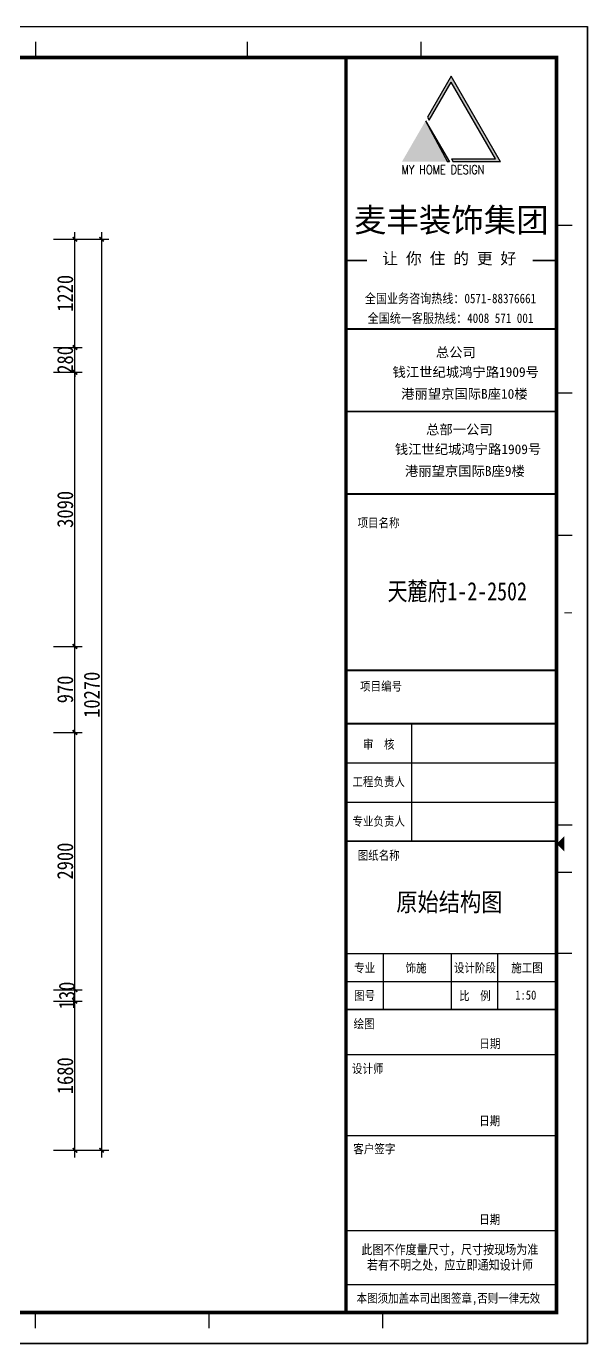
# Model space of a CAD drawing. Header units: millimetres. Extents: x 104198 to 1296755, y -81101 to 81453.
# Drawn here: x 691755 to 698079, y 66603 to 81453 of the extents above; entities that cross this region are included whole.
import ezdxf
from ezdxf.enums import TextEntityAlignment as Align

# ---------------------------------------------------------------- set-up
doc = ezdxf.new("R2010")
doc.units = ezdxf.units.MM
doc.header["$PDMODE"] = 3
doc.layers.get('Defpoints').update_dxf_attribs({"color": 250})
doc.layers.add('30-PL-平面文字说明', color=1, linetype='Continuous')
doc.layers.add('图纸图框', color=165, linetype='Continuous')
doc.styles.add('ROMANC', font='romanc.shx')
doc.styles.add('新宋体', font='', dxfattribs={"width": 0.85})
doc.styles.add('黑体', font='simhei.ttf', dxfattribs={"width": 0.7})
doc.styles.get('新宋体').set_extended_font_data('NSimSun')
doc.dimstyles.new('平面外部尺寸', dxfattribs={"dimtxt": 180, "dimasz": 50, "dimexe": 80, "dimexo": 60, "dimgap": 20, "dimtad": 1, "dimdec": 0, "dimtxsty": '新宋体', "dimblk": 'ARCHTICK', "dimcen": 2.5, "dimdle": 80, "dimclrd": 8, "dimclre": 8, "dimclrt": 1, "dimadec": 0, "dimazin": 0, "dimtfac": 1, "dimtdec": 0, "dimtix": 1, "dimtmove": 2, "dimatfit": 3, "dimldrblk": 'DOT', "dimfxl": 1, "dimarcsym": 0})

# ---------------------------------------------------------------- blocks, each defined once
blk = doc.blocks.new('A3图框')
at = {"layer": '图纸图框'}
for points in [[(741989, -364681), (741722, -365143), (741741, -365177), (741989, -364748), (742487, -365611), (741992, -365611), (742011, -365644), (742545, -365644)], [(741700, -365182), (741433, -365644), (741967, -365644)]]:
    blk.add_hatch(color=165, dxfattribs=at).paths.add_polyline_path(points)
at = {"layer": '图纸图框', "color": 165}
for p, q in [((722525, -364118), (743525, -364118)), ((722525, -364118), (743525, -364118)), ((722525, -364118), (743525, -364118)), ((722525, -364118), (743525, -364118)), ((722525, -364118), (743525, -364118)), ((722525, -364118), (743525, -364118)), ((722525, -364118), (743525, -364118)), ((743525, -378968), (743525, -364118)), ((743525, -378968), (743525, -364118)), ((743525, -378968), (743525, -364118)), ((743525, -378968), (743525, -364118)), ((743525, -378968), (743525, -364118)), ((743525, -378968), (743525, -364118)), ((743525, -378968), (743525, -364118)), ((743525, -378968), (743525, -364118)), ((743525, -378968), (743525, -364118)), ((743525, -378968), (743525, -364118)), ((743525, -378968), (743525, -364118)), ((743525, -378968), (743525, -364118)), ((743525, -378968), (743525, -364118)), ((743525, -378968), (743525, -364118)), ((743525, -378968), (743525, -364118)), ((743525, -378968), (743525, -364118)), ((743525, -378968), (743525, -364118)), ((743525, -378968), (743525, -364118)), ((743525, -378968), (743525, -364118)), ((743525, -378968), (743525, -364118)), ((743525, -378968), (743525, -364118)), ((743525, -378968), (743525, -364118)), ((743525, -378968), (743525, -364118)), ((743525, -378968), (743525, -364118)), ((743525, -378968), (743525, -364118)), ((743525, -378968), (743525, -364118)), ((743525, -378968), (743525, -364118)), ((737304, -364294), (737304, -364469)), ((739690, -364294), (739690, -364469)), ((741647, -364294), (741647, -364469)), ((741989, -364681), (741722, -365143)), ((742545, -365644), (741989, -364681)), ((741741, -365177), (741989, -364748)), ((742487, -365611), (741989, -364748)), ((741722, -365143), (741741, -365177)), ((741700, -365182), (741948, -365644)), ((741700, -365182), (741967, -365644)), ((741967, -365644), (741948, -365644)), ((741992, -365611), (742011, -365644)), ((741992, -365611), (742487, -365611)), ((742545, -365644), (742011, -365644)), ((743350, -366364), (743175, -366364)), ((743350, -368255), (743175, -368255)), ((743350, -369858), (743175, -369858)), ((740801, -371378), (743173, -371378)), ((743350, -373122), (743175, -373122)), ((743348, -373657), (743173, -373657)), ((740803, -374571), (743175, -374571)), ((741223, -374571), (741223, -375201)), ((741989, -374571), (741989, -375201)), ((742510, -374571), (742510, -375201)), ((743348, -374571), (743173, -374571)), ((740803, -374886), (743175, -374886)), ((740803, -375708), (743175, -375708)), ((740801, -376620), (743173, -376620)), ((740801, -376620), (743173, -376620)), ((740801, -376620), (743173, -376620)), ((740801, -377692), (743173, -377692)), ((740801, -377692), (743173, -377692)), ((740803, -377692), (743175, -377692)), ((740803, -378302), (743175, -378302)), ((737304, -378792), (737304, -378617)), ((739261, -378792), (739261, -378617)), ((741218, -378792), (741218, -378617)), ((722525, -378968), (743525, -378968)), ((722525, -378968), (743525, -378968)), ((722525, -378968), (743525, -378968)), ((722525, -378968), (743525, -378968)), ((722525, -378968), (743525, -378968))]:
    blk.add_line(p, q, dxfattribs=at)
at = {"layer": '图纸图框'}
for p, q in [((740801, -371378), (743173, -371378)), ((740803, -371980), (743175, -371980)), ((741539, -371980), (741539, -373304)), ((740803, -372422), (743175, -372422)), ((740803, -372422), (743175, -372422)), ((740803, -372863), (743175, -372863)), ((740803, -373304), (743175, -373304))]:
    blk.add_line(p, q, dxfattribs=at)
at = {"layer": '图纸图框', "color": 165, "const_width": 42}
blk.add_lwpolyline([(743175, -364469), (723400, -364469), (723400, -378617), (743175, -378617)], close=True, dxfattribs=at)
at = {"layer": '图纸图框', "color": 165}
for points, const_width in [([(740803, -364469), (740803, -378617)], 35), ([(740801, -367530), (743173, -367530)], 21), ([(740801, -368460), (743173, -368460)], 21), ([(740801, -369390), (743173, -369390)], 21), ([(743262, -370728), (743350, -370728)], 10.5), ([(740803, -375201), (743175, -375201)], 21)]:
    blk.add_lwpolyline(points, dxfattribs=dict(at, const_width=const_width))
at = {"layer": '图纸图框', "color": 8, "const_width": 17.2}
for points in [[(740808, -366758), (741039, -366758)], [(742907, -366758), (743157, -366758)]]:
    blk.add_lwpolyline(points, dxfattribs=at)
at = {"layer": '图纸图框', "const_width": 21}
for points in [[(740801, -371378), (743173, -371378)], [(740803, -371980), (743175, -371980)], [(740803, -373304), (743175, -373304)]]:
    blk.add_lwpolyline(points, dxfattribs=at)
at = {"layer": '图纸图框', "color": 165}
blk.add_solid([(743262, -373246), (743262, -373421), (743175, -373334)], dxfattribs=at)
at = {"color": 7, "style": '新宋体', "width": 0.85}
for s, p in [('全国业务咨询热线：0571-88376661', (741980, -367183)), ('全国统一客服热线：4008 571 001', (741980, -367405))]:
    blk.add_text(s, height=107.47, dxfattribs=at).set_placement(p, align=Align.MIDDLE)
at = {"color": 7, "char_height": 109.99, "attachment_point": 1}
for s, insert, width in [('{\\fSimHei|b0|i0|c134|p49;\\C0;总公司}', (741815, -367738), 567.27), ('{\\fSimHei|b0|i0|c134|p49;\\C0;钱江世纪城鸿宁路1909号}', (741327, -367960), 3695.58), ('{\\fSimHei|b0|i0|c134|p49;\\C0;港丽望京国际B座10楼\\C10; }', (741424, -368206), 3240.55), ('{\\fSimHei|b0|i0|c134|p49;\\C0;总部一公司}', (741705, -368608), 786.48), ('{\\fSimHei|b0|i0|c134|p49;\\C0;钱江世纪城鸿宁路1909号}', (741353, -368830), 3695.58), ('{\\fSimHei|b0|i0|c134|p49;\\C0;港丽望京国际B座9楼\\C10; }', (741467, -369076), 3240.55)]:
    blk.add_mtext(s, dxfattribs=dict(at, insert=insert, width=width))
at = {"layer": '图纸图框', "color": 165, "style": 'ROMANC', "width": 0.8}
blk.add_text('MY HOME DESIGN', height=100.12, dxfattribs=at).set_placement((741428, -365783))
at = {"layer": '图纸图框', "color": 7, "style": '黑体'}
for s, height, p in [('麦丰装饰集团', 268, (741989, -366297)), ('让 你 住 的 更 好', 130.24, (741966, -366732))]:
    blk.add_text(s, height=height, dxfattribs=at).set_placement(p, align=Align.MIDDLE)
at = {"layer": '图纸图框', "color": 7, "style": '新宋体', "width": 0.85}
for s, height, p in [('项目名称', 102, (741169, -369712)), ('项目编号', 102, (741198, -371554)), ('审  核', 102, (741171, -372209)), ('工程负责人', 102, (741171, -372631)), ('专业负责人', 102, (741171, -373077)), ('图纸名称', 102, (741171, -373461)), ('专业', 102, (741013, -374729)), ('饰施', 102, (741592, -374729)), ('设计阶段', 102, (742255, -374729)), ('施工图', 102, (742842, -374729)), ('图号', 102, (741013, -375044)), ('比  例', 102, (742255, -375044)), ('绘图', 102, (741006, -375359)), ('日期', 102, (742424, -375584)), ('设计师', 102, (741047, -375866)), ('日期', 102, (742422, -376455)), ('客户签字', 102, (741122, -376770)), ('日期', 102, (742422, -377567)), ('此图不作度量尺寸，尺寸按现场为准', 107.5, (741973, -377906)), ('若有不明之处，应立即通知设计师', 107.5, (741973, -378079)), ('本图须加盖本司出图签章,否则一律无效', 101.96, (741956, -378460))]:
    blk.add_text(s, height=height, dxfattribs=at).set_placement(p, align=Align.MIDDLE)
blk = doc.blocks.new('麦丰图框2017新')
at = {"layer": '图纸图框', "color": 165, "linetype": 'ByBlock', "lineweight": -2, "ltscale": 0.1}
blk.add_lwpolyline([(0, 297), (420, 297), (420, 0), (0, 0)], close=True, dxfattribs=at)
at = {"xscale": 0.02000000000000001, "yscale": 0.02000000000000001, "zscale": 0.02000000000000001}
blk.add_blockref('A3图框', (-14450.5, 7579.36), dxfattribs=at)
at = {"linetype": 'ByBlock', "ltscale": 9000, "style": '黑体', "width": 0.8}
blk.add_attdef('项目名称', text='', height=4.12, dxfattribs=at).set_placement((390.62, 167.58), align=Align.CENTER)
at = {"layer": '图纸图框', "color": 0, "linetype": 'ByBlock', "ltscale": 0.1, "style": '新宋体', "width": 0.85}
for tag, height, p in [('（00-00-000）', 3.75, (389.26, 143.49)), ('平面布置图', 4.13, (388.85, 99.63))]:
    blk.add_attdef(tag, text='', height=height, dxfattribs=at).set_placement(p, align=Align.MIDDLE)
at = {"layer": '图纸图框', "color": 0, "style": '新宋体', "width": 0.85}
for tag, p in [('P-01', (381.76, 78.3)), ('1:50', (406.06, 78.57))]:
    blk.add_attdef(tag, text='', height=2.06, dxfattribs=at).set_placement(p, align=Align.MIDDLE)
blk = doc.blocks.new('_ArchTick')
at = {"color": 2, "linetype": 'ByBlock', "const_width": 0.4}
blk.add_lwpolyline([(-0.5, -0.5), (0.5, 0.5)], dxfattribs=at)
blk = doc.blocks.new('*D328')
at = {"layer": '30-PL-平面文字说明', "color": 8, "lineweight": -2, "transparency": 16777216}
for p, q in [((692303, 68703), (692303, 70543)), ((692063, 70463), (692383, 70463)), ((692063, 68783), (692383, 68783))]:
    blk.add_line(p, q, dxfattribs=at)
at = {"layer": 'Defpoints', "color": 0, "transparency": 16777216}
for p in [(692003, 70463), (692303, 70463), (692003, 68783)]:
    blk.add_point(p, dxfattribs=at)
at = {"layer": '30-PL-平面文字说明', "color": 8, "lineweight": -2, "transparency": 16777216, "xscale": 50, "yscale": 50, "zscale": 50}
for p, rotation in [((692303, 70463), 90), ((692303, 68783), 270)]:
    blk.add_blockref('_ArchTick', p, dxfattribs=dict(at, rotation=rotation))
at = {"layer": '30-PL-平面文字说明', "color": 1, "transparency": 16777216, "insert": (692193, 69623), "char_height": 180, "attachment_point": 5, "rotation": 90, "style": '新宋体'}
blk.add_mtext('1680', dxfattribs=at)
blk = doc.blocks.new('_Dot')
at = {"color": 2, "linetype": 'ByBlock', "lineweight": -2}
blk.add_line((-0.5, 0), (-1, 0), dxfattribs=at)
at = {"color": 2, "linetype": 'ByBlock', "const_width": 0.5}
blk.add_lwpolyline([(-0.25, 0, 1), (0.25, 0, 1)], format="xyb", close=True, dxfattribs=at)
blk = doc.blocks.new('*D329')
at = {"layer": '30-PL-平面文字说明', "color": 8, "lineweight": -2, "transparency": 16777216}
for p, q in [((692063, 70593), (692383, 70593)), ((692303, 70383), (692303, 70673)), ((692063, 70463), (692383, 70463))]:
    blk.add_line(p, q, dxfattribs=at)
at = {"layer": 'Defpoints', "color": 0, "transparency": 16777216}
for p in [(692003, 70593), (692303, 70593), (692003, 70463)]:
    blk.add_point(p, dxfattribs=at)
at = {"layer": '30-PL-平面文字说明', "color": 8, "lineweight": -2, "transparency": 16777216, "xscale": 50, "yscale": 50, "zscale": 50}
for p, rotation in [((692303, 70593), 90), ((692303, 70463), 270)]:
    blk.add_blockref('_ArchTick', p, dxfattribs=dict(at, rotation=rotation))
at = {"layer": '30-PL-平面文字说明', "color": 1, "transparency": 16777216, "insert": (692212, 70528), "char_height": 180, "attachment_point": 5, "rotation": 90, "style": '新宋体'}
blk.add_mtext('130', dxfattribs=at)
blk = doc.blocks.new('*D330')
at = {"layer": '30-PL-平面文字说明', "color": 8, "lineweight": -2, "transparency": 16777216}
for p, q in [((692303, 70513), (692303, 73573)), ((692063, 73493), (692383, 73493)), ((692063, 70593), (692383, 70593))]:
    blk.add_line(p, q, dxfattribs=at)
at = {"layer": 'Defpoints', "color": 0, "transparency": 16777216}
for p in [(692003, 73493), (692303, 73493), (692003, 70593)]:
    blk.add_point(p, dxfattribs=at)
at = {"layer": '30-PL-平面文字说明', "color": 8, "lineweight": -2, "transparency": 16777216, "xscale": 50, "yscale": 50, "zscale": 50}
for p, rotation in [((692303, 73493), 90), ((692303, 70593), 270)]:
    blk.add_blockref('_ArchTick', p, dxfattribs=dict(at, rotation=rotation))
at = {"layer": '30-PL-平面文字说明', "color": 1, "transparency": 16777216, "insert": (692193, 72043), "char_height": 180, "attachment_point": 5, "rotation": 90, "style": '新宋体'}
blk.add_mtext('2900', dxfattribs=at)
blk = doc.blocks.new('*D331')
at = {"layer": '30-PL-平面文字说明', "color": 8, "lineweight": -2, "transparency": 16777216}
for p, q in [((692063, 74463), (692383, 74463)), ((692303, 73413), (692303, 74543)), ((692063, 73493), (692383, 73493))]:
    blk.add_line(p, q, dxfattribs=at)
at = {"layer": 'Defpoints', "color": 0, "transparency": 16777216}
for p in [(692003, 74463), (692303, 74463), (692003, 73493)]:
    blk.add_point(p, dxfattribs=at)
at = {"layer": '30-PL-平面文字说明', "color": 8, "lineweight": -2, "transparency": 16777216, "xscale": 50, "yscale": 50, "zscale": 50}
for p, rotation in [((692303, 74463), 90), ((692303, 73493), 270)]:
    blk.add_blockref('_ArchTick', p, dxfattribs=dict(at, rotation=rotation))
at = {"layer": '30-PL-平面文字说明', "color": 1, "transparency": 16777216, "insert": (692193, 73978), "char_height": 180, "attachment_point": 5, "rotation": 90, "style": '新宋体'}
blk.add_mtext('970', dxfattribs=at)
blk = doc.blocks.new('*D332')
at = {"layer": '30-PL-平面文字说明', "color": 8, "lineweight": -2, "transparency": 16777216}
for p, q in [((692063, 77553), (692383, 77553)), ((692303, 74383), (692303, 77633)), ((692063, 74463), (692383, 74463))]:
    blk.add_line(p, q, dxfattribs=at)
at = {"layer": 'Defpoints', "color": 0, "transparency": 16777216}
for p in [(692003, 77553), (692303, 77553), (692003, 74463)]:
    blk.add_point(p, dxfattribs=at)
at = {"layer": '30-PL-平面文字说明', "color": 8, "lineweight": -2, "transparency": 16777216, "xscale": 50, "yscale": 50, "zscale": 50}
for p, rotation in [((692303, 77553), 90), ((692303, 74463), 270)]:
    blk.add_blockref('_ArchTick', p, dxfattribs=dict(at, rotation=rotation))
at = {"layer": '30-PL-平面文字说明', "color": 1, "transparency": 16777216, "insert": (692193, 76008), "char_height": 180, "attachment_point": 5, "rotation": 90, "style": '新宋体'}
blk.add_mtext('3090', dxfattribs=at)
blk = doc.blocks.new('*D333')
at = {"layer": '30-PL-平面文字说明', "color": 8, "lineweight": -2, "transparency": 16777216}
for p, q in [((692063, 77833), (692383, 77833)), ((692303, 77833), (692303, 77883)), ((692303, 77553), (692303, 77833)), ((692063, 77553), (692383, 77553)), ((692303, 77553), (692303, 77503))]:
    blk.add_line(p, q, dxfattribs=at)
at = {"layer": 'Defpoints', "color": 0, "transparency": 16777216}
for p in [(692003, 77833), (692303, 77833), (692003, 77553)]:
    blk.add_point(p, dxfattribs=at)
at = {"layer": '30-PL-平面文字说明', "color": 8, "lineweight": -2, "transparency": 16777216, "xscale": 50, "yscale": 50, "zscale": 50}
for p, rotation in [((692303, 77833), 270), ((692303, 77553), 90)]:
    blk.add_blockref('_ArchTick', p, dxfattribs=dict(at, rotation=rotation))
at = {"layer": '30-PL-平面文字说明', "color": 1, "transparency": 16777216, "insert": (692193, 77693), "char_height": 180, "attachment_point": 5, "rotation": 90, "style": '新宋体'}
blk.add_mtext('280', dxfattribs=at)
blk = doc.blocks.new('*D334')
at = {"layer": '30-PL-平面文字说明', "color": 8, "lineweight": -2, "transparency": 16777216}
for p, q in [((692063, 79053), (692383, 79053)), ((692303, 77753), (692303, 79133)), ((692063, 77833), (692383, 77833))]:
    blk.add_line(p, q, dxfattribs=at)
at = {"layer": 'Defpoints', "color": 0, "transparency": 16777216}
for p in [(692003, 79053), (692303, 79053), (692003, 77833)]:
    blk.add_point(p, dxfattribs=at)
at = {"layer": '30-PL-平面文字说明', "color": 8, "lineweight": -2, "transparency": 16777216, "xscale": 50, "yscale": 50, "zscale": 50}
for p, rotation in [((692303, 79053), 90), ((692303, 77833), 270)]:
    blk.add_blockref('_ArchTick', p, dxfattribs=dict(at, rotation=rotation))
at = {"layer": '30-PL-平面文字说明', "color": 1, "transparency": 16777216, "insert": (692193, 78443), "char_height": 180, "attachment_point": 5, "rotation": 90, "style": '新宋体'}
blk.add_mtext('1220', dxfattribs=at)
blk = doc.blocks.new('*D335')
at = {"layer": '30-PL-平面文字说明', "color": 8, "lineweight": -2, "transparency": 16777216}
for p, q in [((692063, 79053), (692683, 79053)), ((692603, 79133), (692603, 68703)), ((692063, 68783), (692683, 68783))]:
    blk.add_line(p, q, dxfattribs=at)
at = {"layer": 'Defpoints', "color": 0, "transparency": 16777216}
for p in [(692003, 79053), (692003, 68783), (692603, 68783)]:
    blk.add_point(p, dxfattribs=at)
at = {"layer": '30-PL-平面文字说明', "color": 8, "lineweight": -2, "transparency": 16777216, "xscale": 50, "yscale": 50, "zscale": 50}
for p, rotation in [((692603, 79053), 90), ((692603, 68783), 270)]:
    blk.add_blockref('_ArchTick', p, dxfattribs=dict(at, rotation=rotation))
at = {"layer": '30-PL-平面文字说明', "color": 1, "transparency": 16777216, "insert": (692493, 73918), "char_height": 180, "attachment_point": 5, "rotation": 90, "style": '新宋体'}
blk.add_mtext('10270', dxfattribs=at)

msp = doc.modelspace()

# ---------------------------------------------------------------- block references
at = {"linetype": 'ByBlock', "xscale": 50.00095976796001, "yscale": 50.0009597680255, "zscale": 50.00095976802441}
msp.add_blockref('麦丰图框2017新', (677078.6, 66602.9), dxfattribs=at).add_auto_attribs({'项目名称': '天麓府1-2-2502', '平面布置图': '原始结构图', '1:50': '1:50'})

# ---------------------------------------------------------------- dimensions: what is measured, and where the dimension line sits
at = {"layer": '30-PL-平面文字说明', "color": 251}
for base, p1, p2, picture, middle in [((692303.3, 79053.5), (692003.3, 77833.5), (692003.3, 79053.5), '*D334', (692193.3, 78443.5)), ((692603.3, 68783.5), (692003.3, 79053.5), (692003.3, 68783.5), '*D335', (692493.3, 73918.5)), ((692303.3, 77833.5), (692003.3, 77553.5), (692003.3, 77833.5), '*D333', (692193.3, 77693.5)), ((692303.3, 77553.5), (692003.3, 74463.5), (692003.3, 77553.5), '*D332', (692193.3, 76008.5)), ((692303.3, 74463.5), (692003.3, 73493.5), (692003.3, 74463.5), '*D331', (692193.3, 73978.5)), ((692303.3, 73493.5), (692003.3, 70593.5), (692003.3, 73493.5), '*D330', (692193.3, 72043.5)), ((692303.3, 70463.5), (692003.3, 68783.5), (692003.3, 70463.5), '*D328', (692193.3, 69623.5))]:
    dim = msp.add_linear_dim(base=base, p1=p1, p2=p2, angle=90, dimstyle='平面外部尺寸', dxfattribs=at)
    dim.commit()
    dim.dimension.update_dxf_attribs({"geometry": picture, "text_midpoint": middle})
dim = msp.add_linear_dim(base=(692303.3, 70593.5), p1=(692003.3, 70463.5), p2=(692003.3, 70593.5), angle=90, dimstyle='平面外部尺寸', dxfattribs=at)
dim.commit()
dim.dimension.update_dxf_attribs({"geometry": '*D329', "text_midpoint": (692212.2, 70528.5), "dimtype": 160})

doc.saveas('drawing.dxf')
